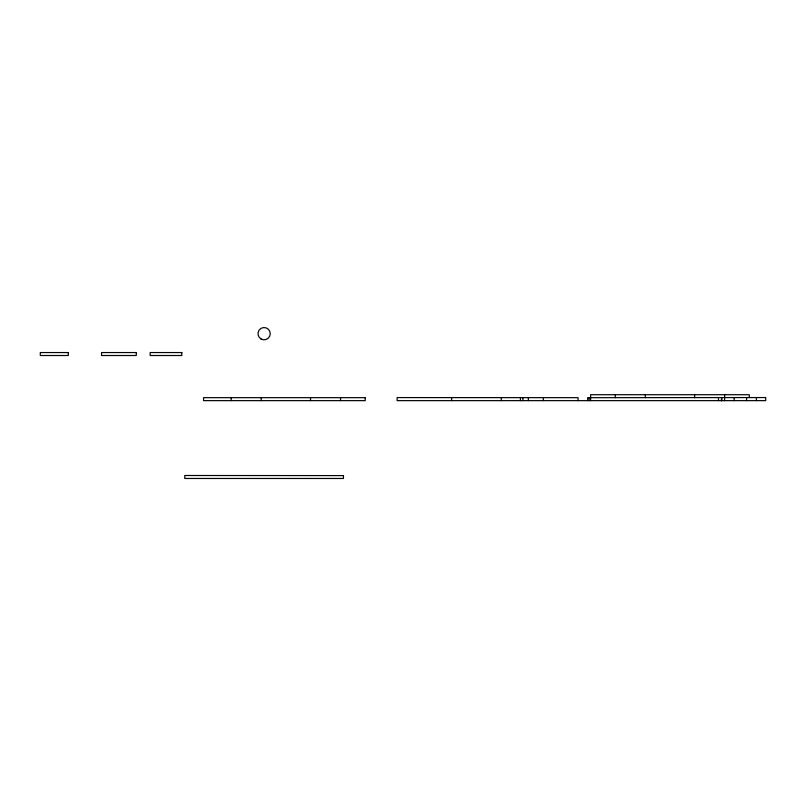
<?xml version="1.0" encoding="UTF-8"?>
<svg xmlns="http://www.w3.org/2000/svg" width="806" height="806" viewBox="0 0 806 806"><rect width="100%" height="100%" fill="white"/><g stroke="black" fill="none" stroke-linecap="round" stroke-linejoin="round"><path stroke-width="1.21" d="M756.431 397.56L756.431 400.642M749.288 397.68L749.288 394.718L590.617 394.718L590.617 400.642M746.588 397.56L746.588 400.642M734.155 397.56L734.155 400.642M724.634 394.718L724.614 400.642M721.43 399.161L721.43 400.642M718.478 397.6L718.478 400.642M694.611 394.718L694.611 397.68M645.304 394.718L645.304 397.68M615.28 394.718L615.28 397.68M589.136 397.6L589.136 400.642M587.655 400.642L587.655 397.68L765.7 397.56L765.7 400.642L397.126 400.642L397.126 397.58L578.063 397.67L578.063 400.642M543.355 397.67L543.355 400.642M528.343 397.67L528.343 400.642M522.903 397.67L522.903 400.642M520.424 397.67L520.424 400.642M501.302 397.58L501.302 400.642M451.632 397.58L451.632 400.642M340.545 397.67L340.545 400.642M310.522 397.67L310.522 400.642M261.204 397.67L261.204 400.642M231.181 397.67L231.181 400.642M68.288 352.554L40.3 352.554L40.3 355.517L68.288 355.517L68.288 352.554M136.274 352.554L101.566 352.554L101.566 355.517L136.274 355.517L136.274 352.554M181.813 352.554L150.168 352.554L150.168 355.517L181.813 355.517L181.813 352.554M365.199 397.67L203.565 397.67L203.565 400.642L365.199 400.642L365.199 397.67M343.447 475.6L184.776 475.5L184.776 478.472L343.447 478.472L343.447 475.5M721.652 400.642L721.652 397.58L721.561 400.642M261.053 338.973A6.136 6.136 0 0 0 270.252 333.664A6.136 6.136 0 0 0 261.053 328.354A6.136 6.136 0 0 0 261.053 338.973"/></g></svg>
